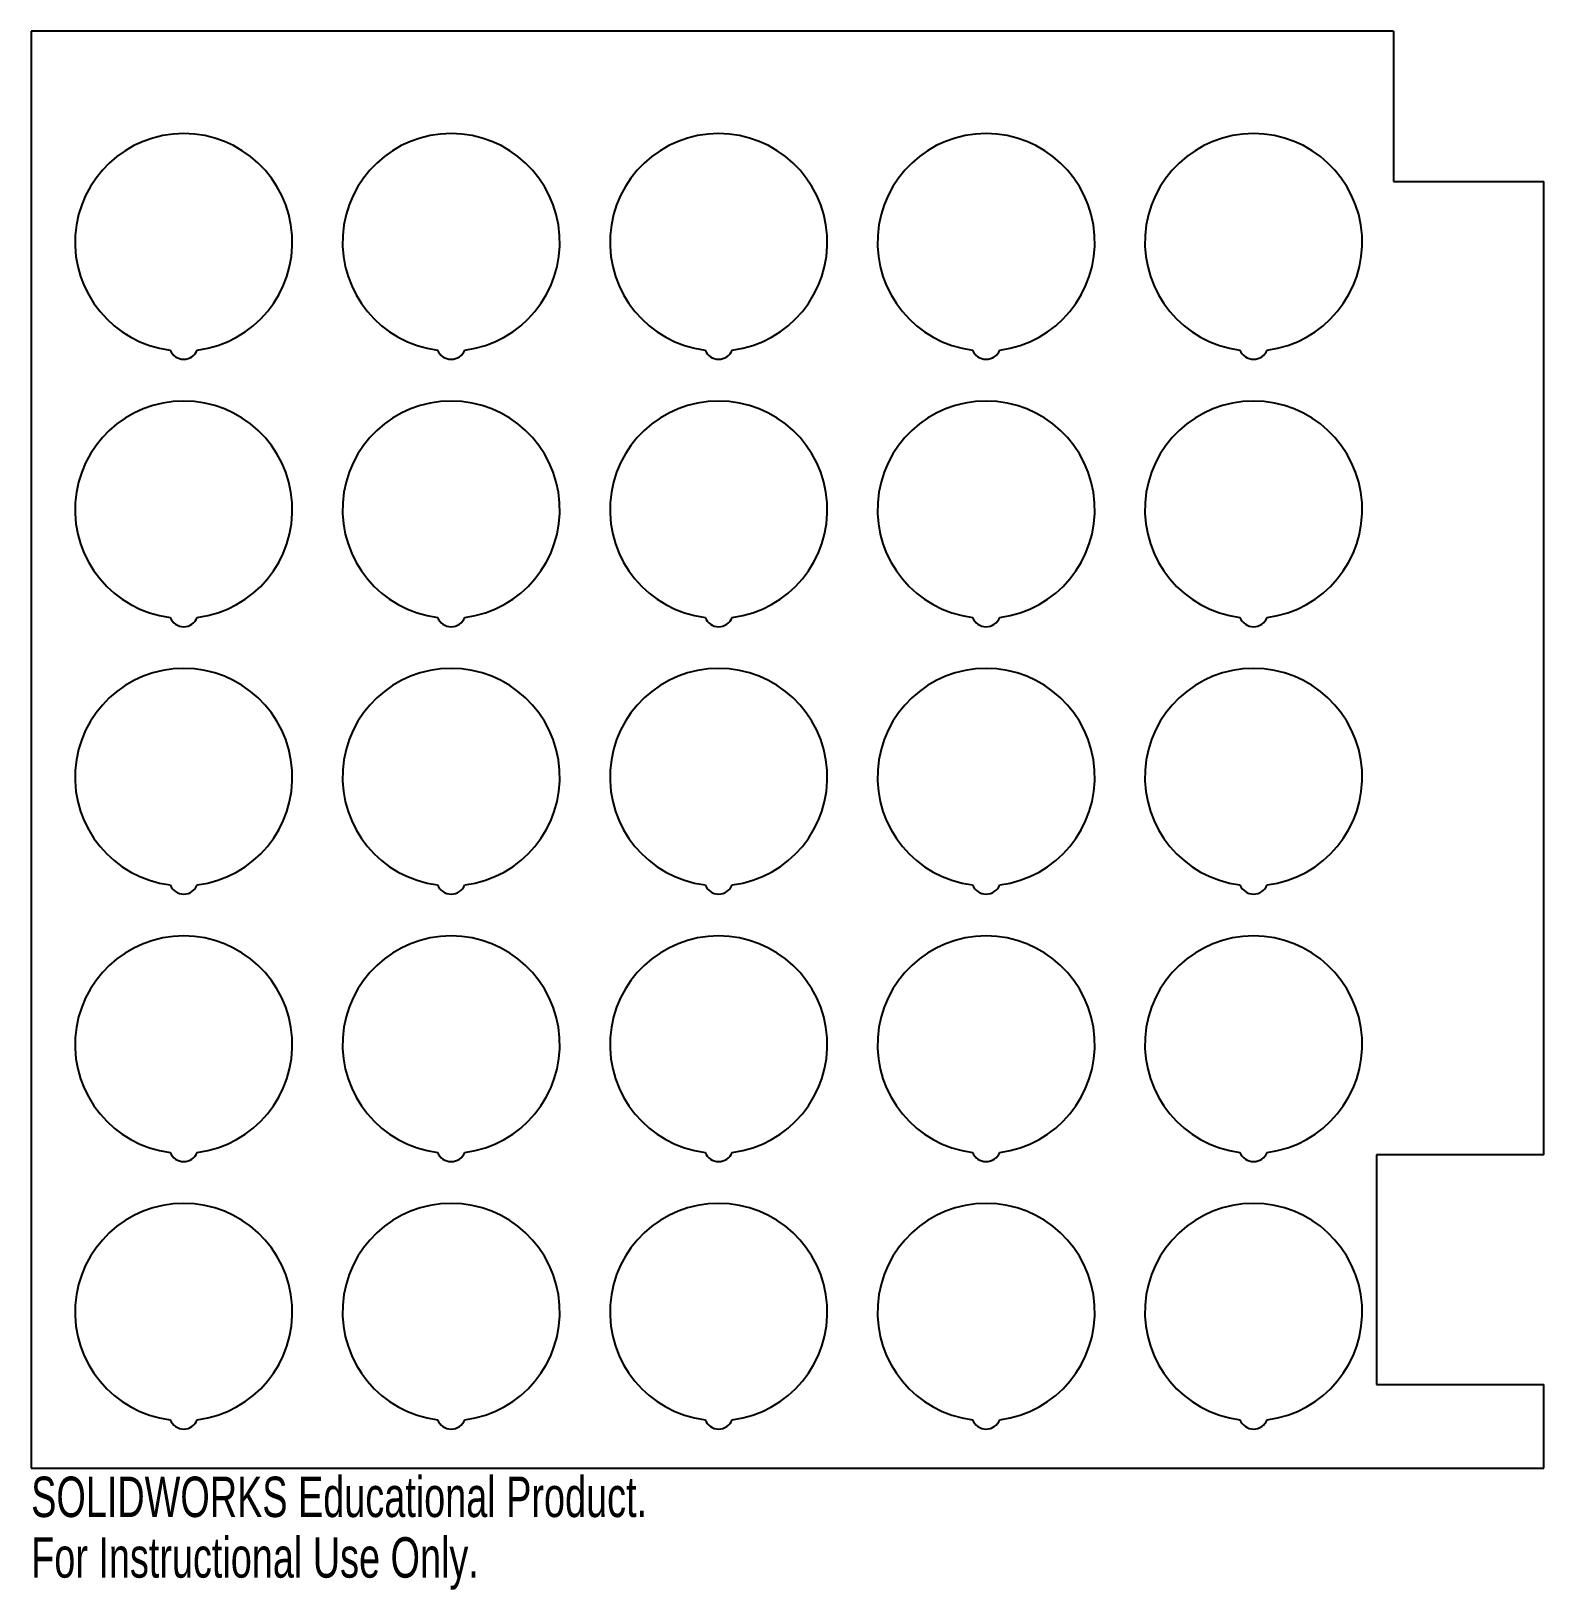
# Model space of a CAD drawing. Header units: millimetres. Extents: x 0 to 181, y -25 to 162.
import ezdxf

# ---------------------------------------------------------------- set-up
doc = ezdxf.new("R2010")
doc.units = ezdxf.units.MM
doc.styles.add('SLDTEXTSTYLE0', font='TXT', dxfattribs={"width": 0.7})

msp = doc.modelspace()

# ---------------------------------------------------------------- linework, layer by layer
at = {"color": 7, "linetype": 'Continuous', "lineweight": 25}
for p, q in [((162.975, 161.925), (0, 161.925)), ((0, 161.925), (0, -10)), ((162.975, 161.925), (162.975, 143.925)), ((162.975, 143.925), (180.975, 143.925)), ((180.975, 27.5), (180.975, 143.925)), ((160.975, 27.5), (160.975, 0)), ((180.975, 27.5), (160.975, 27.5)), ((160.975, 0), (180.975, 0)), ((180.975, -10), (180.975, 0)), ((0, -10), (180.975, -10))]:
    msp.add_line(p, q, dxfattribs=at)
for centre, radius, start, end in [((18.25, 136.675), 13, 277.18352, 262.81648), ((50.25, 136.675), 13, 277.18352, 262.81648), ((82.25, 136.675), 13, 277.18352, 262.81648), ((114.25, 136.675), 13, 277.18352, 262.81648), ((146.25, 136.675), 13, 277.18352, 262.81648), ((18.25, 124.425), 1.75, 201.7318, 338.2682), ((50.25, 124.425), 1.75, 201.7318, 338.2682), ((82.25, 124.425), 1.75, 201.7318, 338.2682), ((114.25, 124.425), 1.75, 201.7318, 338.2682), ((146.25, 124.425), 1.75, 201.7318, 338.2682), ((18.25, 104.675), 13, 277.18352, 262.81648), ((50.25, 104.675), 13, 277.18352, 262.81648), ((82.25, 104.675), 13, 277.18352, 262.81648), ((114.25, 104.675), 13, 277.18352, 262.81648), ((146.25, 104.675), 13, 277.18352, 262.81648), ((18.25, 92.425), 1.75, 201.7318, 338.2682), ((50.25, 92.425), 1.75, 201.7318, 338.2682), ((82.25, 92.425), 1.75, 201.7318, 338.2682), ((114.25, 92.425), 1.75, 201.7318, 338.2682), ((146.25, 92.425), 1.75, 201.7318, 338.2682), ((18.25, 72.675), 13, 277.18352, 262.81648), ((50.25, 72.675), 13, 277.18352, 262.81648), ((82.25, 72.675), 13, 277.18352, 262.81648), ((114.25, 72.675), 13, 277.18352, 262.81648), ((146.25, 72.675), 13, 277.18352, 262.81648), ((18.25, 60.425), 1.75, 201.7318, 338.2682), ((50.25, 60.425), 1.75, 201.7318, 338.2682), ((82.25, 60.425), 1.75, 201.7318, 338.2682), ((114.25, 60.425), 1.75, 201.7318, 338.2682), ((146.25, 60.425), 1.75, 201.7318, 338.2682), ((18.25, 40.675), 13, 277.18352, 262.81648), ((50.25, 40.675), 13, 277.18352, 262.81648), ((82.25, 40.675), 13, 277.18352, 262.81648), ((114.25, 40.675), 13, 277.18352, 262.81648), ((146.25, 40.675), 13, 277.18352, 262.81648), ((18.25, 28.425), 1.75, 201.7318, 338.2682), ((50.25, 28.425), 1.75, 201.7318, 338.2682), ((82.25, 28.425), 1.75, 201.7318, 338.2682), ((114.25, 28.425), 1.75, 201.7318, 338.2682), ((146.25, 28.425), 1.75, 201.7318, 338.2682), ((18.25, 8.675), 13, 277.18352, 262.81648), ((50.25, 8.675), 13, 277.18352, 262.81648), ((82.25, 8.675), 13, 277.18352, 262.81648), ((114.25, 8.675), 13, 277.18352, 262.81648), ((146.25, 8.675), 13, 277.18352, 262.81648), ((18.25, -3.575), 1.75, 201.7318, 338.2682), ((50.25, -3.575), 1.75, 201.7318, 338.2682), ((82.25, -3.575), 1.75, 201.7318, 338.2682), ((114.25, -3.575), 1.75, 201.7318, 338.2682), ((146.25, -3.575), 1.75, 201.7318, 338.2682)]:
    msp.add_arc(centre, radius, start, end, dxfattribs=at)

# ---------------------------------------------------------------- texts
at = {"color": 7, "linetype": 'Continuous', "char_height": 4.83362, "attachment_point": 1, "style": 'SLDTEXTSTYLE0'}
for s, insert in [('SOLIDWORKS Educational Product.', (0, -11.02)), ('For Instructional Use Only.', (0, -18.27))]:
    msp.add_mtext(s, dxfattribs=dict(at, insert=insert))

doc.saveas('drawing.dxf')
